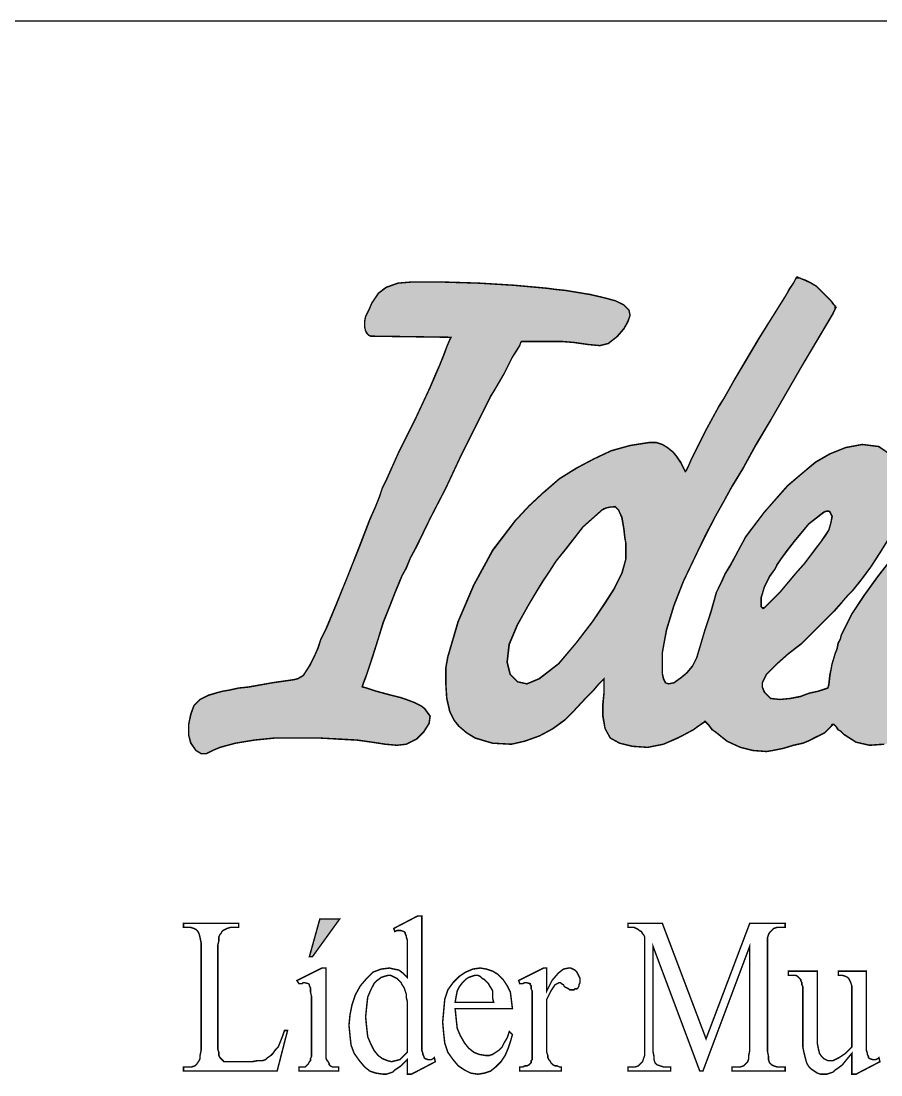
# Model space of a CAD drawing. Extents: x -6398 to -2198, y -3137 to 2803.
# Drawn here: x -5488.1 to -5238.4, y -2342.8 to -2036.7 of the extents above; entities that cross this region are included whole.
import ezdxf

# ---------------------------------------------------------------- set-up
doc = ezdxf.new("R2010")
doc.units = 0
doc.header["$LTSCALE"] = 45
doc.header["$MEASUREMENT"] = 0
doc.layers.get('0').update_dxf_attribs({"linetype": 'CONTINUOUS'})
for name, color, linetype in [('CAMADA_1', 7, 'CONTINUOUS'), ('FINA', 7, 'CONTINUOUS'), ('RAHMEN07', 5, 'CONTINUOUS')]:
    doc.layers.add(name, color=color, linetype=linetype)

msp = doc.modelspace()

# ---------------------------------------------------------------- hatches: boundary and pattern name
at = {"linetype": 'CONTINUOUS'}
h = msp.add_hatch(color=5, dxfattribs=at)
h.paths.add_polyline_path([(-5295.871, -2199.635), (-5298.592, -2206.588), (-5300.709, -2213.542), (-5301.918, -2220.193), (-5301.918, -2226.239), (-5301.615, -2227.751), (-5301.01, -2228.96), (-5300.104, -2229.263), (-5298.592, -2228.96), (-5296.476, -2227.449), (-5294.662, -2225.937), (-5293.15, -2224.123), (-5291.941, -2221.704), (-5291.034, -2218.681), (-5289.522, -2213.542), (-5287.708, -2208.1), (-5286.197, -2202.657), (-5285.593, -2201.449), (-5284.685, -2199.635), (-5283.779, -2197.519), (-5282.267, -2195.1), (-5279.546, -2189.96), (-5277.732, -2186.635), (-5272.29, -2179.379), (-5265.336, -2171.519), (-5261.407, -2168.192), (-5257.476, -2164.868), (-5253.244, -2162.449), (-5248.708, -2160.635), (-5243.872, -2159.728), (-5239.035, -2160.332), (-5235.104, -2163.054), (-5232.081, -2167.286), (-5231.175, -2171.519), (-5231.778, -2176.356), (-5233.592, -2181.193), (-5235.709, -2186.333), (-5238.732, -2191.17), (-5241.452, -2195.403), (-5244.174, -2199.03), (-5246.592, -2202.053), (-5247.802, -2203.263), (-5249.616, -2205.379), (-5252.034, -2208.1), (-5254.755, -2210.82), (-5257.476, -2213.542), (-5259.895, -2215.96), (-5261.709, -2217.773), (-5262.918, -2218.681), (-5265.638, -2220.797), (-5268.36, -2223.216), (-5270.476, -2225.332), (-5271.686, -2226.541), (-5272.29, -2227.751), (-5272.894, -2228.96), (-5272.894, -2230.169), (-5272.29, -2231.681), (-5270.476, -2233.495), (-5267.755, -2233.797), (-5264.732, -2233.495), (-5261.709, -2232.891), (-5259.29, -2231.983), (-5256.569, -2231.378), (-5254.755, -2230.774), (-5253.848, -2230.472), (-5253.545, -2229.564), (-5253.244, -2226.843), (-5252.639, -2223.518), (-5251.732, -2220.495), (-5251.128, -2218.983), (-5250.825, -2217.472), (-5250.22, -2216.263), (-5249.918, -2215.053), (-5246.895, -2209.007), (-5243.266, -2203.565), (-5239.337, -2198.123), (-5235.104, -2192.681), (-5225.43, -2182.704), (-5214.849, -2173.333), (-5210.314, -2169.705), (-5205.779, -2166.984), (-5200.941, -2164.565), (-5195.802, -2163.355), (-5191.267, -2163.054), (-5185.825, -2163.658), (-5183.105, -2164.565), (-5181.29, -2165.774), (-5180.081, -2167.286), (-5179.779, -2169.705), (-5180.081, -2170.914), (-5180.383, -2172.123), (-5180.686, -2173.03), (-5180.686, -2174.542), (-5180.383, -2175.448), (-5179.174, -2176.658), (-5178.267, -2176.658), (-5177.058, -2176.356), (-5175.365, -2175.509), (-5173.473, -2176.14), (-5172.173, -2178.09), (-5172.523, -2180.89), (-5173.127, -2184.518), (-5174.337, -2188.449), (-5175.849, -2192.681), (-5177.663, -2196.914), (-5178.872, -2200.843), (-5180.383, -2203.565), (-5180.988, -2205.076), (-5182.5, -2208.402), (-5184.011, -2211.727), (-5185.523, -2215.053), (-5187.034, -2218.379), (-5187.639, -2219.89), (-5188.244, -2221.704), (-5188.547, -2223.518), (-5188.547, -2225.332), (-5188.244, -2226.541), (-5187.337, -2227.146), (-5186.128, -2226.843), (-5184.919, -2226.239), (-5181.895, -2223.216), (-5178.872, -2218.983), (-5176.151, -2214.449), (-5174.337, -2210.82), (-5167.686, -2197.82), (-5161.035, -2184.518), (-5154.383, -2171.216), (-5147.733, -2158.216), (-5145.011, -2153.077), (-5141.988, -2147.333), (-5138.361, -2140.984), (-5134.128, -2134.635), (-5129.593, -2128.286), (-5124.756, -2122.844), (-5119.616, -2118.612), (-5114.175, -2115.588), (-5111.151, -2114.682), (-5108.128, -2114.682), (-5105.105, -2115.286), (-5102.989, -2117.1), (-5101.477, -2120.426), (-5101.175, -2124.355), (-5101.779, -2127.984), (-5102.989, -2132.217), (-5106.012, -2140.379), (-5109.64, -2148.239), (-5113.57, -2155.798), (-5118.105, -2163.054), (-5119.616, -2165.472), (-5122.338, -2169.1), (-5125.965, -2173.937), (-5130.501, -2179.681), (-5139.872, -2192.076), (-5148.337, -2203.565), (-5152.57, -2209.913), (-5155.895, -2216.263), (-5158.012, -2222.913), (-5158.918, -2230.169), (-5158.616, -2233.797), (-5158.012, -2238.03), (-5156.802, -2242.262), (-5154.383, -2245.285), (-5153.779, -2245.588), (-5153.174, -2246.192), (-5152.57, -2246.495), (-5151.661, -2246.95), (-5150.554, -2248.611), (-5151.058, -2250.123), (-5151.541, -2251.574), (-5152.267, -2251.937), (-5152.872, -2252.541), (-5156.5, -2254.658), (-5160.733, -2255.262), (-5164.965, -2254.355), (-5168.593, -2252.541), (-5171.012, -2250.728), (-5172.523, -2248.308), (-5173.43, -2245.588), (-5174.035, -2242.262), (-5174.337, -2239.844), (-5174.337, -2237.728), (-5174.715, -2235.083), (-5175.546, -2235.914), (-5177.36, -2238.03), (-5180.081, -2240.448), (-5182.197, -2242.565), (-5183.559, -2243.925), (-5184.919, -2244.379), (-5185.523, -2244.984), (-5189.15, -2246.798), (-5193.383, -2247.704), (-5197.616, -2247.402), (-5201.849, -2245.588), (-5202.756, -2244.681), (-5203.964, -2243.471), (-5204.872, -2241.657), (-5205.477, -2239.844), (-5206.08, -2239.239), (-5205.477, -2238.03), (-5205.181, -2225.037), (-5207.592, -2227.449), (-5210.011, -2230.169), (-5212.732, -2232.891), (-5217.569, -2237.728), (-5222.407, -2241.356), (-5227.546, -2244.379), (-5233.592, -2246.192), (-5237.523, -2246.798), (-5241.755, -2247.099), (-5245.685, -2246.192), (-5249.011, -2244.076), (-5249.918, -2243.169), (-5250.825, -2242.565), (-5251.429, -2241.657), (-5252.034, -2241.053), (-5252.337, -2241.053), (-5253.848, -2242.565), (-5254.755, -2243.471), (-5255.965, -2244.076), (-5257.778, -2244.984), (-5259.592, -2245.89), (-5261.104, -2246.495), (-5263.825, -2247.099), (-5266.848, -2248.007), (-5269.871, -2248.611), (-5271.686, -2248.913), (-5275.616, -2248.611), (-5279.243, -2247.704), (-5283.174, -2245.89), (-5286.197, -2243.471), (-5287.407, -2242.565), (-5288.313, -2241.356), (-5289.22, -2240.448), (-5289.462, -2240.206), (-5290.732, -2241.053), (-5291.639, -2241.657), (-5292.847, -2242.565), (-5297.383, -2244.984), (-5301.615, -2246.798), (-5306.151, -2247.704), (-5310.685, -2247.402), (-5314.313, -2246.495), (-5317.034, -2244.984), (-5318.546, -2242.262), (-5319.15, -2238.634), (-5319.15, -2235.309), (-5318.848, -2231.681), (-5318.848, -2228.96), (-5318.848, -2227.751), (-5320.359, -2229.263), (-5321.871, -2231.076), (-5323.685, -2232.891), (-5327.616, -2237.123), (-5330.336, -2239.844), (-5333.662, -2242.262), (-5337.592, -2244.379), (-5341.825, -2245.89), (-5345.755, -2246.798), (-5351.196, -2246.495), (-5356.336, -2244.984), (-5358.755, -2243.471), (-5360.872, -2241.657), (-5362.382, -2239.844), (-5363.592, -2237.425), (-5364.499, -2233.495), (-5364.801, -2228.96), (-5364.801, -2224.727), (-5364.196, -2221.402), (-5361.173, -2211.123), (-5356.639, -2200.542), (-5351.196, -2190.565), (-5344.545, -2181.798), (-5340.615, -2177.565), (-5336.383, -2173.635), (-5331.848, -2169.705), (-5327.01, -2166.681), (-5321.871, -2163.96), (-5316.731, -2161.542), (-5311.29, -2160.03), (-5305.546, -2159.123), (-5303.732, -2159.123), (-5301.918, -2159.728), (-5300.406, -2160.635), (-5298.894, -2161.845), (-5297.686, -2163.355), (-5296.476, -2165.169), (-5295.569, -2166.984), (-5295.267, -2167.588), (-5294.964, -2167.286), (-5294.36, -2166.077), (-5293.453, -2163.96), (-5292.244, -2161.542), (-5289.22, -2155.495), (-5285.593, -2148.844), (-5284.988, -2147.938), (-5284.08, -2146.425), (-5282.871, -2144.31), (-5281.36, -2141.588), (-5277.732, -2135.542), (-5273.802, -2128.891), (-5269.871, -2122.542), (-5266.244, -2116.798), (-5265.035, -2114.682), (-5263.825, -2112.868), (-5262.857, -2110.933), (-5261.407, -2111.659), (-5260.499, -2111.961), (-5258.685, -2112.868), (-5257.174, -2113.774), (-5255.662, -2115.286), (-5253.848, -2117.1), (-5252.941, -2118.007), (-5252.337, -2118.914), (-5251.43, -2119.821), (-5252.337, -2121.635), (-5261.104, -2136.449), (-5270.173, -2152.17), (-5274.709, -2159.728), (-5278.337, -2166.379), (-5281.662, -2171.821), (-5283.779, -2175.751), (-5286.499, -2180.589), (-5289.522, -2186.333), (-5292.546, -2192.681)])
h.paths.add_polyline_path([(-5143.198, -2178.17), (-5143.198, -2176.658), (-5142.291, -2173.937), (-5141.384, -2171.216), (-5140.477, -2169.402), (-5138.965, -2166.379), (-5137.151, -2162.449), (-5135.035, -2158.216), (-5132.616, -2153.681), (-5129.895, -2149.147), (-5127.477, -2145.216), (-5125.058, -2141.588), (-5122.639, -2139.17), (-5121.733, -2138.262), (-5120.522, -2137.054), (-5119.616, -2137.054), (-5119.919, -2137.658), (-5120.524, -2139.774), (-5121.733, -2142.798), (-5123.245, -2146.124), (-5124.756, -2149.448), (-5126.268, -2152.775), (-5127.477, -2155.495), (-5128.384, -2157.309), (-5131.105, -2162.449), (-5134.128, -2167.891), (-5137.755, -2173.03), (-5142.291, -2177.565)], flags=16)
h.paths.add_polyline_path([(-5202.453, -2188.449), (-5203.663, -2189.658), (-5205.779, -2191.774), (-5207.895, -2193.89), (-5210.011, -2196.007), (-5211.22, -2197.519), (-5212.732, -2199.03), (-5213.639, -2200.542), (-5213.942, -2202.053), (-5213.639, -2203.263), (-5212.732, -2203.866), (-5211.825, -2204.17), (-5209.956, -2204.636), (-5209.221, -2206.845), (-5210.616, -2208.704), (-5213.034, -2212.03), (-5216.662, -2216.565), (-5220.593, -2220.797), (-5223.616, -2223.82), (-5225.43, -2225.332), (-5227.546, -2227.146), (-5230.77, -2229.564), (-5232.385, -2229.564), (-5233.29, -2228.658), (-5234.123, -2227.824), (-5234.499, -2225.937), (-5234.944, -2223.715), (-5234.198, -2221.1), (-5233.29, -2218.681), (-5232.081, -2216.565), (-5231.113, -2214.145), (-5229.662, -2212.333), (-5228.151, -2209.913), (-5226.639, -2207.496), (-5223.313, -2202.657), (-5220.593, -2199.03), (-5217.872, -2195.704), (-5214.244, -2191.472), (-5210.314, -2186.937), (-5206.686, -2183.913), (-5206.081, -2183.612), (-5204.721, -2182.704), (-5203.964, -2182.704), (-5202.384, -2182.309), (-5201.546, -2184.82), (-5201.546, -2186.03), (-5201.546, -2187.087)], flags=16)
h.paths.add_polyline_path([(-5252.639, -2180.589), (-5252.941, -2182.402), (-5253.545, -2184.518), (-5254.755, -2186.333), (-5255.965, -2188.147), (-5257.174, -2189.658), (-5258.988, -2192.076), (-5260.801, -2194.495), (-5263.221, -2197.216), (-5267.755, -2202.657), (-5271.383, -2206.286), (-5271.988, -2206.89), (-5272.592, -2207.496), (-5273.197, -2206.89), (-5273.197, -2204.17), (-5272.29, -2201.146), (-5270.779, -2198.123), (-5269.267, -2196.007), (-5268.662, -2194.797), (-5267.453, -2192.983), (-5265.638, -2190.565), (-5263.523, -2187.844), (-5259.29, -2182.704), (-5254.673, -2179.077), (-5253.395, -2179.077)], flags=16)
h.paths.add_polyline_path([(-5312.499, -2192.983), (-5313.708, -2197.216), (-5315.825, -2201.449), (-5318.546, -2205.681), (-5322.173, -2211.123), (-5327.01, -2217.472), (-5332.15, -2223.518), (-5337.592, -2227.751), (-5341.22, -2229.263), (-5343.941, -2228.658), (-5346.057, -2226.541), (-5346.964, -2222.913), (-5346.359, -2217.773), (-5343.941, -2212.03), (-5340.917, -2206.588), (-5338.197, -2202.053), (-5336.686, -2199.635), (-5334.872, -2196.914), (-5332.755, -2193.588), (-5330.034, -2190.263), (-5324.895, -2183.612), (-5318.925, -2178.306), (-5315.724, -2177.666), (-5314.615, -2178.775), (-5313.708, -2180.89), (-5313.104, -2184.216), (-5312.801, -2186.937), (-5312.499, -2188.449)], flags=16)
at = {"layer": 'RAHMEN07', "linetype": 'CONTINUOUS'}
msp.add_hatch(color=256, dxfattribs=at).paths.add_polyline_path([(-5382.94, -2211.425), (-5381.126, -2206.89), (-5379.615, -2202.96), (-5378.103, -2199.332), (-5377.499, -2197.82), (-5376.289, -2195.704), (-5375.08, -2192.681), (-5373.266, -2189.356), (-5369.336, -2181.193), (-5364.801, -2172.425), (-5360.569, -2163.355), (-5356.336, -2154.891), (-5354.522, -2151.262), (-5353.011, -2148.239), (-5351.802, -2145.821), (-5350.894, -2144.31), (-5347.871, -2139.17), (-5345.452, -2134.332), (-5344.243, -2132.518), (-5343.336, -2131.008), (-5342.933, -2129.798), (-5342.127, -2129.798), (-5340.917, -2129.798), (-5338.801, -2129.798), (-5336.383, -2129.798), (-5331.243, -2129.798), (-5327.616, -2130.1), (-5323.383, -2130.704), (-5320.057, -2131.008), (-5317.639, -2130.402), (-5314.917, -2128.286), (-5313.104, -2126.169), (-5311.894, -2124.054), (-5311.29, -2122.24), (-5311.592, -2120.728), (-5313.104, -2119.217), (-5315.523, -2118.007), (-5318.848, -2117.1), (-5322.779, -2116.193), (-5326.406, -2115.588), (-5330.034, -2114.984), (-5333.057, -2114.682), (-5335.174, -2114.379), (-5345.15, -2113.472), (-5355.127, -2112.868), (-5365.104, -2112.565), (-5375.08, -2112.565), (-5378.708, -2112.868), (-5382.034, -2114.076), (-5384.453, -2115.891), (-5386.266, -2118.612), (-5387.173, -2120.728), (-5388.08, -2122.542), (-5388.382, -2124.054), (-5388.382, -2125.565), (-5388.08, -2126.775), (-5387.778, -2127.379), (-5387.173, -2127.984), (-5386.569, -2128.286), (-5386.266, -2128.286), (-5385.964, -2128.286), (-5385.661, -2128.286), (-5385.057, -2128.286), (-5363.289, -2128.589), (-5363.592, -2129.193), (-5364.499, -2131.309), (-5365.406, -2133.728), (-5366.615, -2136.751), (-5367.824, -2139.472), (-5369.336, -2143.1), (-5371.452, -2147.635), (-5373.568, -2152.17), (-5378.406, -2161.845), (-5382.336, -2170.611), (-5383.243, -2172.425), (-5384.15, -2175.146), (-5385.359, -2178.17), (-5386.871, -2181.495), (-5389.894, -2189.356), (-5393.219, -2197.82), (-5396.545, -2205.983), (-5399.568, -2213.239), (-5401.08, -2216.263), (-5401.987, -2218.983), (-5402.894, -2221.1), (-5403.499, -2222.309), (-5404.103, -2223.518), (-5405.01, -2225.029), (-5406.22, -2226.843), (-5407.731, -2227.751), (-5408.94, -2228.053), (-5415.29, -2228.96), (-5421.941, -2230.169), (-5424.964, -2230.472), (-5427.684, -2231.076), (-5429.499, -2231.378), (-5430.707, -2231.681), (-5433.731, -2232.588), (-5436.15, -2233.797), (-5437.963, -2235.611), (-5438.871, -2238.03), (-5439.475, -2241.053), (-5439.475, -2244.076), (-5438.871, -2246.495), (-5437.359, -2248.611), (-5435.847, -2249.518), (-5434.336, -2249.518), (-5432.522, -2248.611), (-5430.406, -2247.704), (-5425.87, -2246.495), (-5420.429, -2245.588), (-5414.382, -2244.984), (-5408.034, -2244.984), (-5401.684, -2244.984), (-5395.941, -2245.285), (-5390.498, -2245.588), (-5386.266, -2246.192), (-5382.336, -2246.798), (-5379.011, -2247.099), (-5376.289, -2246.798), (-5373.266, -2245.285), (-5371.15, -2243.169), (-5369.638, -2240.751), (-5369.336, -2238.634), (-5370.848, -2236.518), (-5372.057, -2235.611), (-5373.871, -2234.705), (-5376.289, -2233.797), (-5378.103, -2233.193), (-5381.731, -2232.286), (-5385.057, -2231.378), (-5387.778, -2230.472), (-5389.08, -2230.146), (-5388.685, -2228.96), (-5388.08, -2227.449), (-5387.476, -2225.635), (-5385.964, -2221.1), (-5384.453, -2216.263)])

# ---------------------------------------------------------------- linework, layer by layer
at = {"color": 5, "linetype": 'CONTINUOUS'}
for points in [[(-5237.523, -2246.798), (-5241.755, -2247.099), (-5245.685, -2246.192), (-5249.011, -2244.076), (-5249.918, -2243.169), (-5250.825, -2242.565), (-5251.429, -2241.657), (-5252.034, -2241.053), (-5252.337, -2241.053), (-5253.848, -2242.565), (-5254.755, -2243.471), (-5255.965, -2244.076), (-5257.778, -2244.984), (-5259.592, -2245.89), (-5261.104, -2246.495), (-5263.825, -2247.099), (-5266.848, -2248.007), (-5269.871, -2248.611), (-5271.686, -2248.913), (-5275.616, -2248.611), (-5279.243, -2247.704), (-5283.174, -2245.89), (-5286.197, -2243.471), (-5287.407, -2242.565), (-5288.313, -2241.356), (-5289.22, -2240.448), (-5289.462, -2240.206), (-5290.732, -2241.053), (-5291.639, -2241.657), (-5292.847, -2242.565), (-5297.383, -2244.984), (-5301.615, -2246.798), (-5306.151, -2247.704), (-5310.685, -2247.402), (-5314.313, -2246.495), (-5317.034, -2244.984), (-5318.546, -2242.262), (-5319.15, -2238.634), (-5319.15, -2235.309), (-5318.848, -2231.681), (-5318.848, -2228.96), (-5318.848, -2227.751), (-5320.359, -2229.263), (-5321.871, -2231.076), (-5323.685, -2232.891), (-5327.616, -2237.123), (-5330.336, -2239.844), (-5333.662, -2242.262), (-5337.592, -2244.379), (-5341.825, -2245.89), (-5345.755, -2246.798), (-5351.196, -2246.495), (-5356.336, -2244.984), (-5358.755, -2243.471), (-5360.872, -2241.657), (-5362.382, -2239.844), (-5363.592, -2237.425), (-5364.499, -2233.495), (-5364.801, -2228.96), (-5364.801, -2224.727), (-5364.196, -2221.402), (-5361.173, -2211.123), (-5356.639, -2200.542), (-5351.196, -2190.565), (-5344.545, -2181.798), (-5340.615, -2177.565), (-5336.383, -2173.635), (-5331.848, -2169.705), (-5327.01, -2166.681), (-5321.871, -2163.96), (-5316.731, -2161.542), (-5311.29, -2160.03), (-5305.546, -2159.123), (-5303.732, -2159.123), (-5301.918, -2159.728), (-5300.406, -2160.635), (-5298.894, -2161.845), (-5297.686, -2163.355), (-5296.476, -2165.169), (-5295.569, -2166.984), (-5295.267, -2167.588), (-5294.964, -2167.286), (-5294.36, -2166.077), (-5293.453, -2163.96), (-5292.244, -2161.542), (-5289.22, -2155.495), (-5285.593, -2148.844), (-5284.988, -2147.938), (-5284.08, -2146.425), (-5282.871, -2144.31), (-5281.36, -2141.588), (-5277.732, -2135.542), (-5273.802, -2128.891), (-5269.871, -2122.542), (-5266.244, -2116.798), (-5265.035, -2114.682), (-5263.825, -2112.868), (-5262.857, -2110.933), (-5261.407, -2111.659), (-5260.499, -2111.961), (-5258.685, -2112.868), (-5257.174, -2113.774), (-5255.662, -2115.286), (-5253.848, -2117.1), (-5252.941, -2118.007), (-5252.337, -2118.914), (-5251.43, -2119.821), (-5252.337, -2121.635), (-5261.104, -2136.449), (-5270.173, -2152.17), (-5274.709, -2159.728), (-5278.337, -2166.379), (-5281.662, -2171.821), (-5283.779, -2175.751), (-5286.499, -2180.589), (-5289.522, -2186.333), (-5292.546, -2192.681), (-5295.871, -2199.635), (-5298.592, -2206.588), (-5300.709, -2213.542), (-5301.918, -2220.193), (-5301.918, -2226.239), (-5301.615, -2227.751), (-5301.01, -2228.96), (-5300.104, -2229.263), (-5298.592, -2228.96), (-5296.476, -2227.449), (-5294.662, -2225.937), (-5293.15, -2224.123), (-5291.941, -2221.704), (-5291.034, -2218.681), (-5289.522, -2213.542), (-5287.708, -2208.1), (-5286.197, -2202.657), (-5285.593, -2201.449), (-5284.685, -2199.635), (-5283.779, -2197.519), (-5282.267, -2195.1), (-5279.546, -2189.96), (-5277.732, -2186.635), (-5272.29, -2179.379), (-5265.336, -2171.519), (-5261.407, -2168.192), (-5257.476, -2164.868), (-5253.244, -2162.449), (-5248.708, -2160.635), (-5243.872, -2159.728), (-5239.035, -2160.332), (-5235.104, -2163.054)], [(-5235.709, -2186.333), (-5238.732, -2191.17), (-5241.452, -2195.403), (-5244.174, -2199.03), (-5246.592, -2202.053), (-5247.802, -2203.263), (-5249.616, -2205.379), (-5252.034, -2208.1), (-5254.755, -2210.82), (-5257.476, -2213.542), (-5259.895, -2215.96), (-5261.709, -2217.773), (-5262.918, -2218.681), (-5265.638, -2220.797), (-5268.36, -2223.216), (-5270.476, -2225.332), (-5271.686, -2226.541), (-5272.29, -2227.751), (-5272.894, -2228.96), (-5272.894, -2230.169), (-5272.29, -2231.681), (-5270.476, -2233.495), (-5267.755, -2233.797), (-5264.732, -2233.495), (-5261.709, -2232.891), (-5259.29, -2231.983), (-5256.569, -2231.378), (-5254.755, -2230.774), (-5253.848, -2230.472), (-5253.545, -2229.564), (-5253.244, -2226.843), (-5252.639, -2223.518), (-5251.732, -2220.495), (-5251.128, -2218.983), (-5250.825, -2217.472), (-5250.22, -2216.263), (-5249.918, -2215.053), (-5246.895, -2209.007), (-5243.266, -2203.565), (-5239.337, -2198.123), (-5235.104, -2192.681)]]:
    msp.add_lwpolyline(points, dxfattribs=at)
for points in [[(-5312.499, -2192.983), (-5313.708, -2197.216), (-5315.825, -2201.449), (-5318.546, -2205.681), (-5322.173, -2211.123), (-5327.01, -2217.472), (-5332.15, -2223.518), (-5337.592, -2227.751), (-5341.22, -2229.263), (-5343.941, -2228.658), (-5346.057, -2226.541), (-5346.964, -2222.913), (-5346.359, -2217.773), (-5343.941, -2212.03), (-5340.917, -2206.588), (-5338.197, -2202.053), (-5336.686, -2199.635), (-5334.872, -2196.914), (-5332.755, -2193.588), (-5330.034, -2190.263), (-5324.895, -2183.612), (-5318.925, -2178.306), (-5315.724, -2177.666), (-5314.615, -2178.775), (-5313.708, -2180.89), (-5313.104, -2184.216), (-5312.801, -2186.937), (-5312.499, -2188.449)], [(-5252.639, -2180.589), (-5252.941, -2182.402), (-5253.545, -2184.518), (-5254.755, -2186.333), (-5255.965, -2188.147), (-5257.174, -2189.658), (-5258.988, -2192.076), (-5260.801, -2194.495), (-5263.221, -2197.216), (-5267.755, -2202.657), (-5271.383, -2206.286), (-5271.988, -2206.89), (-5272.592, -2207.496), (-5273.197, -2206.89), (-5273.197, -2204.17), (-5272.29, -2201.146), (-5270.779, -2198.123), (-5269.267, -2196.007), (-5268.662, -2194.797), (-5267.453, -2192.983), (-5265.638, -2190.565), (-5263.523, -2187.844), (-5259.29, -2182.704), (-5254.673, -2179.077), (-5253.395, -2179.077)]]:
    msp.add_lwpolyline(points, close=True, dxfattribs=at)
at = {"layer": 'CAMADA_1', "color": 5, "linetype": 'CONTINUOUS', "const_width": 0.42}
for points in [[(-5235.104, -2163.054), (-5239.035, -2160.332), (-5243.872, -2159.728), (-5248.708, -2160.635), (-5253.244, -2162.449), (-5257.476, -2164.868), (-5261.407, -2168.192), (-5265.336, -2171.519), (-5272.29, -2179.379), (-5277.732, -2186.635), (-5279.546, -2189.96), (-5282.267, -2195.1), (-5283.779, -2197.519), (-5284.685, -2199.635), (-5285.593, -2201.449), (-5286.197, -2202.657), (-5287.708, -2208.1), (-5289.522, -2213.542), (-5291.034, -2218.681), (-5291.941, -2221.704), (-5293.15, -2224.123), (-5294.662, -2225.937), (-5296.476, -2227.449), (-5298.592, -2228.96), (-5300.104, -2229.263), (-5301.01, -2228.96), (-5301.615, -2227.751), (-5301.918, -2226.239), (-5301.918, -2220.193), (-5300.709, -2213.542), (-5298.592, -2206.588), (-5295.871, -2199.635), (-5292.546, -2192.681), (-5289.522, -2186.333), (-5286.499, -2180.589), (-5283.779, -2175.751), (-5281.662, -2171.821), (-5278.337, -2166.379), (-5274.709, -2159.728), (-5270.173, -2152.17), (-5261.104, -2136.449), (-5252.337, -2121.635), (-5251.732, -2120.426), (-5251.732, -2119.519), (-5252.337, -2118.914), (-5252.941, -2118.007), (-5253.848, -2117.1), (-5255.662, -2115.286), (-5257.174, -2113.774), (-5258.685, -2112.868), (-5260.499, -2111.961), (-5261.407, -2111.659), (-5262.011, -2111.356), (-5262.313, -2111.356), (-5262.918, -2111.356), (-5263.221, -2111.659), (-5263.825, -2112.868), (-5265.035, -2114.682), (-5266.244, -2116.798), (-5269.871, -2122.542), (-5273.802, -2128.891), (-5277.732, -2135.542), (-5281.36, -2141.588), (-5282.871, -2144.31), (-5284.08, -2146.425), (-5284.988, -2147.938), (-5285.593, -2148.844), (-5289.22, -2155.495), (-5292.244, -2161.542), (-5293.453, -2163.96), (-5294.36, -2166.077), (-5294.964, -2167.286), (-5295.267, -2167.588), (-5295.569, -2166.984), (-5296.476, -2165.169), (-5297.686, -2163.355), (-5298.894, -2161.845), (-5300.406, -2160.635), (-5301.918, -2159.728), (-5303.732, -2159.123), (-5305.546, -2159.123), (-5311.29, -2160.03), (-5316.731, -2161.542), (-5321.871, -2163.96), (-5327.01, -2166.681), (-5331.848, -2169.705), (-5336.383, -2173.635), (-5340.615, -2177.565), (-5344.545, -2181.798), (-5351.196, -2190.565), (-5356.639, -2200.542), (-5361.173, -2211.123), (-5364.196, -2221.402), (-5364.801, -2224.727), (-5364.801, -2228.96), (-5364.499, -2233.495), (-5363.592, -2237.425), (-5362.382, -2239.844), (-5360.872, -2241.657), (-5358.755, -2243.471), (-5356.336, -2244.984), (-5351.196, -2246.495), (-5345.755, -2246.798), (-5341.825, -2245.89), (-5337.592, -2244.379), (-5333.662, -2242.262), (-5330.336, -2239.844), (-5327.616, -2237.123), (-5323.685, -2232.891), (-5321.871, -2231.076), (-5320.359, -2229.263), (-5319.15, -2228.053), (-5318.848, -2227.751), (-5318.848, -2228.96), (-5318.848, -2231.681), (-5319.15, -2235.309), (-5319.15, -2238.634), (-5318.546, -2242.262), (-5317.034, -2244.984), (-5314.313, -2246.495), (-5310.685, -2247.402), (-5306.151, -2247.704), (-5301.615, -2246.798), (-5297.383, -2244.984), (-5292.847, -2242.565), (-5291.639, -2241.657), (-5290.732, -2241.053), (-5289.824, -2240.448), (-5289.522, -2240.146), (-5289.22, -2240.448), (-5288.313, -2241.356), (-5287.407, -2242.565), (-5286.197, -2243.471), (-5283.174, -2245.89), (-5279.243, -2247.704), (-5275.616, -2248.611), (-5271.686, -2248.913), (-5269.871, -2248.611), (-5266.848, -2248.007), (-5263.825, -2247.099), (-5261.104, -2246.495), (-5259.592, -2245.89), (-5257.778, -2244.984), (-5255.965, -2244.076), (-5254.755, -2243.471), (-5253.848, -2242.565), (-5252.941, -2241.657), (-5252.639, -2241.053), (-5252.034, -2241.053), (-5251.429, -2241.657), (-5250.825, -2242.565), (-5249.918, -2243.169), (-5249.011, -2244.076), (-5245.685, -2246.192), (-5241.755, -2247.099), (-5237.523, -2246.798)], [(-5385.057, -2128.286), (-5363.289, -2128.589), (-5363.592, -2129.193), (-5364.499, -2131.309), (-5365.406, -2133.728), (-5366.615, -2136.751), (-5367.824, -2139.472), (-5369.336, -2143.1), (-5371.452, -2147.635), (-5373.568, -2152.17), (-5378.406, -2161.845), (-5382.336, -2170.611), (-5383.243, -2172.425), (-5384.15, -2175.146), (-5385.359, -2178.17), (-5386.871, -2181.495), (-5389.894, -2189.356), (-5393.219, -2197.82), (-5396.545, -2205.983), (-5399.568, -2213.239), (-5401.08, -2216.263), (-5401.987, -2218.983), (-5402.894, -2221.1), (-5403.499, -2222.309), (-5404.103, -2223.518), (-5405.01, -2225.029), (-5406.22, -2226.843), (-5407.731, -2227.751), (-5408.94, -2228.053), (-5415.29, -2228.96), (-5421.941, -2230.169), (-5424.964, -2230.472), (-5427.684, -2231.076), (-5429.499, -2231.378), (-5430.707, -2231.681), (-5433.731, -2232.588), (-5436.15, -2233.797), (-5437.963, -2235.611), (-5438.871, -2238.03), (-5439.475, -2241.053), (-5439.475, -2244.076), (-5438.871, -2246.495), (-5437.359, -2248.611), (-5435.847, -2249.518), (-5434.336, -2249.518), (-5432.522, -2248.611), (-5430.406, -2247.704), (-5425.87, -2246.495), (-5420.429, -2245.588), (-5414.382, -2244.984), (-5408.034, -2244.984), (-5401.684, -2244.984), (-5395.941, -2245.285), (-5390.498, -2245.588), (-5386.266, -2246.192), (-5382.336, -2246.798), (-5379.011, -2247.099), (-5376.289, -2246.798), (-5373.266, -2245.285), (-5371.15, -2243.169), (-5369.638, -2240.751), (-5369.336, -2238.634), (-5370.848, -2236.518), (-5372.057, -2235.611), (-5373.871, -2234.705), (-5376.289, -2233.797), (-5378.103, -2233.193), (-5381.731, -2232.286), (-5385.057, -2231.378), (-5387.778, -2230.472), (-5388.987, -2230.169), (-5388.987, -2229.867), (-5388.685, -2228.96), (-5388.08, -2227.449), (-5387.476, -2225.635), (-5385.964, -2221.1), (-5384.453, -2216.263), (-5382.94, -2211.425), (-5381.126, -2206.89), (-5379.615, -2202.96), (-5378.103, -2199.332), (-5377.499, -2197.82), (-5376.289, -2195.704), (-5375.08, -2192.681), (-5373.266, -2189.356), (-5369.336, -2181.193), (-5364.801, -2172.425), (-5360.569, -2163.355), (-5356.336, -2154.891), (-5354.522, -2151.262), (-5353.011, -2148.239), (-5351.802, -2145.821), (-5350.894, -2144.31), (-5347.871, -2139.17), (-5345.452, -2134.332), (-5344.243, -2132.518), (-5343.336, -2131.008), (-5343.034, -2130.1), (-5342.732, -2129.798), (-5342.127, -2129.798), (-5340.917, -2129.798), (-5338.801, -2129.798), (-5336.383, -2129.798), (-5331.243, -2129.798), (-5327.616, -2130.1), (-5323.383, -2130.704), (-5320.057, -2131.008), (-5317.639, -2130.402), (-5314.917, -2128.286), (-5313.104, -2126.169), (-5311.894, -2124.054), (-5311.29, -2122.24), (-5311.592, -2120.728), (-5313.104, -2119.217), (-5315.523, -2118.007), (-5318.848, -2117.1), (-5322.779, -2116.193), (-5326.406, -2115.588), (-5330.034, -2114.984), (-5333.057, -2114.682), (-5335.174, -2114.379), (-5345.15, -2113.472), (-5355.127, -2112.868), (-5365.104, -2112.565), (-5375.08, -2112.565), (-5378.708, -2112.868), (-5382.034, -2114.076), (-5384.453, -2115.891), (-5386.266, -2118.612), (-5387.173, -2120.728), (-5388.08, -2122.542), (-5388.382, -2124.054), (-5388.382, -2125.565), (-5388.08, -2126.775), (-5387.778, -2127.379), (-5387.173, -2127.984), (-5386.569, -2128.286), (-5386.266, -2128.286), (-5385.964, -2128.286), (-5385.661, -2128.286), (-5385.057, -2128.286)], [(-5319.453, -2178.775), (-5318.244, -2178.17), (-5316.731, -2177.867), (-5315.523, -2177.867), (-5314.615, -2178.775), (-5313.708, -2180.89), (-5313.104, -2184.216), (-5312.801, -2186.937), (-5312.499, -2188.449), (-5312.499, -2192.983), (-5313.708, -2197.216), (-5315.825, -2201.449), (-5318.546, -2205.681), (-5322.173, -2211.123), (-5327.01, -2217.472), (-5332.15, -2223.518), (-5337.592, -2227.751), (-5341.22, -2229.263), (-5343.941, -2228.658), (-5346.057, -2226.541), (-5346.964, -2222.913), (-5346.359, -2217.773), (-5343.941, -2212.03), (-5340.917, -2206.588), (-5338.197, -2202.053), (-5336.686, -2199.635), (-5334.872, -2196.914), (-5332.755, -2193.588), (-5330.034, -2190.263), (-5324.895, -2183.612), (-5319.453, -2178.775)], [(-5254.151, -2179.077), (-5253.545, -2179.077), (-5253.244, -2179.379), (-5252.941, -2179.984), (-5252.639, -2180.589), (-5252.941, -2182.402), (-5253.545, -2184.518), (-5254.755, -2186.333), (-5255.965, -2188.147), (-5257.174, -2189.658), (-5258.988, -2192.076), (-5260.801, -2194.495), (-5263.221, -2197.216), (-5267.755, -2202.657), (-5271.383, -2206.286), (-5271.988, -2206.89), (-5272.29, -2207.193), (-5272.894, -2207.193), (-5273.197, -2206.89), (-5273.197, -2204.17), (-5272.29, -2201.146), (-5270.779, -2198.123), (-5269.267, -2196.007), (-5268.662, -2194.797), (-5267.453, -2192.983), (-5265.638, -2190.565), (-5263.523, -2187.844), (-5259.29, -2182.704), (-5255.058, -2179.379), (-5254.151, -2179.077)], [(-5235.104, -2192.681), (-5239.337, -2198.123), (-5243.266, -2203.565), (-5246.895, -2209.007), (-5249.918, -2215.053), (-5250.22, -2216.263), (-5250.825, -2217.472), (-5251.128, -2218.983), (-5251.732, -2220.495), (-5252.639, -2223.518), (-5253.244, -2226.843), (-5253.545, -2229.564), (-5253.848, -2230.472), (-5254.755, -2230.774), (-5256.569, -2231.378), (-5259.29, -2231.983), (-5261.709, -2232.891), (-5264.732, -2233.495), (-5267.755, -2233.797), (-5270.476, -2233.495), (-5272.29, -2231.681), (-5272.894, -2230.169), (-5272.894, -2228.96), (-5272.29, -2227.751), (-5271.686, -2226.541), (-5270.476, -2225.332), (-5268.36, -2223.216), (-5265.638, -2220.797), (-5262.918, -2218.681), (-5261.709, -2217.773), (-5259.895, -2215.96), (-5257.476, -2213.542), (-5254.755, -2210.82), (-5252.034, -2208.1), (-5249.616, -2205.379), (-5247.802, -2203.263), (-5246.592, -2202.053), (-5244.174, -2199.03), (-5241.452, -2195.403), (-5238.732, -2191.17), (-5235.709, -2186.333)]]:
    msp.add_lwpolyline(points, dxfattribs=at)
at = {"layer": 'CAMADA_1', "color": 5, "linetype": 'CONTINUOUS'}
msp.add_lwpolyline([(-5382.94, -2211.425), (-5381.126, -2206.89), (-5379.615, -2202.96), (-5378.103, -2199.332), (-5377.499, -2197.82), (-5376.289, -2195.704), (-5375.08, -2192.681), (-5373.266, -2189.356), (-5369.336, -2181.193), (-5364.801, -2172.425), (-5360.569, -2163.355), (-5356.336, -2154.891), (-5354.522, -2151.262), (-5353.011, -2148.239), (-5351.802, -2145.821), (-5350.894, -2144.31), (-5347.871, -2139.17), (-5345.452, -2134.332), (-5344.243, -2132.518), (-5343.336, -2131.008), (-5342.933, -2129.798), (-5342.127, -2129.798), (-5340.917, -2129.798), (-5338.801, -2129.798), (-5336.383, -2129.798), (-5331.243, -2129.798), (-5327.616, -2130.1), (-5323.383, -2130.704), (-5320.057, -2131.008), (-5317.639, -2130.402), (-5314.917, -2128.286), (-5313.104, -2126.169), (-5311.894, -2124.054), (-5311.29, -2122.24), (-5311.592, -2120.728), (-5313.104, -2119.217), (-5315.523, -2118.007), (-5318.848, -2117.1), (-5322.779, -2116.193), (-5326.406, -2115.588), (-5330.034, -2114.984), (-5333.057, -2114.682), (-5335.174, -2114.379), (-5345.15, -2113.472), (-5355.127, -2112.868), (-5365.104, -2112.565), (-5375.08, -2112.565), (-5378.708, -2112.868), (-5382.034, -2114.076), (-5384.453, -2115.891), (-5386.266, -2118.612), (-5387.173, -2120.728), (-5388.08, -2122.542), (-5388.382, -2124.054), (-5388.382, -2125.565), (-5388.08, -2126.775), (-5387.778, -2127.379), (-5387.173, -2127.984), (-5386.569, -2128.286), (-5386.266, -2128.286), (-5385.964, -2128.286), (-5385.661, -2128.286), (-5385.057, -2128.286), (-5363.289, -2128.589), (-5363.592, -2129.193), (-5364.499, -2131.309), (-5365.406, -2133.728), (-5366.615, -2136.751), (-5367.824, -2139.472), (-5369.336, -2143.1), (-5371.452, -2147.635), (-5373.568, -2152.17), (-5378.406, -2161.845), (-5382.336, -2170.611), (-5383.243, -2172.425), (-5384.15, -2175.146), (-5385.359, -2178.17), (-5386.871, -2181.495), (-5389.894, -2189.356), (-5393.219, -2197.82), (-5396.545, -2205.983), (-5399.568, -2213.239), (-5401.08, -2216.263), (-5401.987, -2218.983), (-5402.894, -2221.1), (-5403.499, -2222.309), (-5404.103, -2223.518), (-5405.01, -2225.029), (-5406.22, -2226.843), (-5407.731, -2227.751), (-5408.94, -2228.053), (-5415.29, -2228.96), (-5421.941, -2230.169), (-5424.964, -2230.472), (-5427.684, -2231.076), (-5429.499, -2231.378), (-5430.707, -2231.681), (-5433.731, -2232.588), (-5436.15, -2233.797), (-5437.963, -2235.611), (-5438.871, -2238.03), (-5439.475, -2241.053), (-5439.475, -2244.076), (-5438.871, -2246.495), (-5437.359, -2248.611), (-5435.847, -2249.518), (-5434.336, -2249.518), (-5432.522, -2248.611), (-5430.406, -2247.704), (-5425.87, -2246.495), (-5420.429, -2245.588), (-5414.382, -2244.984), (-5408.034, -2244.984), (-5401.684, -2244.984), (-5395.941, -2245.285), (-5390.498, -2245.588), (-5386.266, -2246.192), (-5382.336, -2246.798), (-5379.011, -2247.099), (-5376.289, -2246.798), (-5373.266, -2245.285), (-5371.15, -2243.169), (-5369.638, -2240.751), (-5369.336, -2238.634), (-5370.848, -2236.518), (-5372.057, -2235.611), (-5373.871, -2234.705), (-5376.289, -2233.797), (-5378.103, -2233.193), (-5381.731, -2232.286), (-5385.057, -2231.378), (-5387.778, -2230.472), (-5389.08, -2230.146), (-5388.685, -2228.96), (-5388.08, -2227.449), (-5387.476, -2225.635), (-5385.964, -2221.1), (-5384.453, -2216.263)], close=True, dxfattribs=at)
at = {"layer": 'FINA'}
msp.add_line((-2298.344, -2036.75), (-6042.344, -2036.75), dxfattribs=at)
at = {"layer": 'FINA', "const_width": 0.42}
for points in [[(-5411.661, -2329.936), (-5412.266, -2331.75), (-5412.871, -2333.262), (-5413.476, -2334.773), (-5414.382, -2335.681), (-5414.987, -2336.587), (-5415.591, -2337.192), (-5416.499, -2337.797), (-5417.103, -2338.402), (-5418.01, -2338.704), (-5419.522, -2338.704), (-5421.034, -2339.006), (-5422.848, -2339.006), (-5425.568, -2339.006), (-5427.08, -2339.006), (-5428.289, -2339.006), (-5429.196, -2339.006), (-5429.499, -2338.704), (-5430.406, -2337.797), (-5430.708, -2337.192), (-5430.708, -2336.285), (-5431.011, -2335.378), (-5431.011, -2334.169), (-5431.011, -2306.96), (-5431.011, -2305.146), (-5430.708, -2303.937), (-5430.708, -2302.727), (-5430.406, -2302.123), (-5430.103, -2301.82), (-5429.801, -2301.216), (-5429.499, -2300.913), (-5428.894, -2300.611), (-5428.289, -2300.309), (-5427.382, -2300.006), (-5426.476, -2300.006), (-5424.964, -2300.006), (-5424.964, -2298.797), (-5440.987, -2298.797), (-5440.987, -2300.006), (-5439.778, -2300.006), (-5438.871, -2300.006), (-5437.963, -2300.309), (-5437.359, -2300.611), (-5436.754, -2301.216), (-5436.452, -2301.82), (-5436.15, -2303.029), (-5435.848, -2304.541), (-5435.848, -2306.355), (-5435.848, -2334.169), (-5435.848, -2335.681), (-5436.15, -2337.192), (-5436.15, -2338.099), (-5436.452, -2338.704), (-5437.057, -2339.611), (-5437.661, -2340.215), (-5438.568, -2340.517), (-5439.778, -2340.517), (-5440.987, -2340.517), (-5440.987, -2341.727), (-5413.778, -2341.727), (-5410.754, -2329.936), (-5411.661, -2329.936)], [(-5395.638, -2297.588), (-5401.383, -2297.588), (-5404.406, -2308.471), (-5403.499, -2308.471), (-5395.638, -2297.588)], [(-5375.987, -2338.402), (-5375.987, -2342.634), (-5374.778, -2342.634), (-5367.824, -2339.006), (-5368.127, -2337.797), (-5368.429, -2338.099), (-5369.034, -2338.402), (-5369.336, -2338.402), (-5369.941, -2338.402), (-5370.848, -2338.099), (-5371.15, -2337.797), (-5371.15, -2337.494), (-5371.452, -2336.89), (-5371.452, -2336.587), (-5371.755, -2335.681), (-5371.755, -2334.471), (-5371.755, -2332.657), (-5371.755, -2330.239), (-5371.755, -2296.681), (-5372.964, -2296.681), (-5379.918, -2300.309), (-5379.615, -2301.216), (-5379.011, -2300.913), (-5378.708, -2300.913), (-5378.103, -2300.913), (-5377.801, -2300.913), (-5376.894, -2301.216), (-5376.592, -2301.518), (-5376.592, -2301.82), (-5376.289, -2302.425), (-5376.289, -2302.727), (-5375.987, -2303.634), (-5375.987, -2304.843), (-5375.987, -2306.657), (-5375.987, -2308.774), (-5375.987, -2314.518), (-5377.197, -2313.309), (-5378.406, -2312.401), (-5379.918, -2312.099), (-5381.126, -2311.797), (-5383.545, -2312.099), (-5385.964, -2313.006), (-5387.778, -2314.82), (-5389.592, -2316.936), (-5391.103, -2319.657), (-5392.01, -2322.378), (-5392.615, -2325.401), (-5392.917, -2328.424), (-5392.615, -2331.448), (-5392.313, -2334.169), (-5391.406, -2336.587), (-5389.894, -2338.704), (-5388.383, -2340.517), (-5386.871, -2341.727), (-5385.057, -2342.331), (-5382.941, -2342.634), (-5382.034, -2342.634), (-5381.126, -2342.331), (-5380.22, -2342.029), (-5379.615, -2341.425), (-5378.708, -2340.82), (-5377.801, -2340.215), (-5376.894, -2339.308), (-5375.987, -2338.402)], [(-5291.034, -2341.727), (-5290.127, -2341.727), (-5276.523, -2305.448), (-5276.523, -2334.169), (-5276.523, -2335.681), (-5276.825, -2337.192), (-5276.825, -2338.099), (-5277.127, -2339.006), (-5277.732, -2339.611), (-5278.336, -2340.215), (-5279.244, -2340.517), (-5280.151, -2340.517), (-5281.662, -2340.517), (-5281.662, -2341.727), (-5266.244, -2341.727), (-5266.244, -2340.517), (-5267.755, -2340.517), (-5268.662, -2340.517), (-5269.569, -2340.215), (-5270.174, -2339.913), (-5270.779, -2339.308), (-5271.081, -2338.402), (-5271.081, -2337.494), (-5271.383, -2335.983), (-5271.383, -2334.169), (-5271.383, -2306.355), (-5271.383, -2304.541), (-5271.383, -2303.029), (-5271.081, -2302.123), (-5270.779, -2301.518), (-5270.174, -2300.913), (-5269.569, -2300.309), (-5268.662, -2300.006), (-5267.755, -2300.006), (-5266.244, -2300.006), (-5266.244, -2298.797), (-5276.523, -2298.797), (-5289.22, -2332.355), (-5301.918, -2298.797), (-5311.894, -2298.797), (-5311.894, -2300.006), (-5310.988, -2300.006), (-5310.081, -2300.006), (-5309.476, -2300.309), (-5308.871, -2300.611), (-5308.569, -2300.913), (-5307.964, -2301.216), (-5307.662, -2301.82), (-5307.359, -2302.123), (-5307.057, -2302.727), (-5307.057, -2303.937), (-5307.057, -2304.843), (-5307.057, -2306.355), (-5307.057, -2334.169), (-5307.057, -2335.681), (-5307.057, -2337.192), (-5307.359, -2338.099), (-5307.662, -2339.006), (-5308.267, -2339.611), (-5308.871, -2340.215), (-5309.778, -2340.517), (-5310.685, -2340.517), (-5311.894, -2340.517), (-5311.894, -2341.727), (-5299.499, -2341.727), (-5299.499, -2340.517), (-5300.709, -2340.517), (-5301.615, -2340.517), (-5302.523, -2340.215), (-5303.429, -2339.913), (-5304.034, -2339.308), (-5304.336, -2338.402), (-5304.336, -2337.494), (-5304.638, -2335.983), (-5304.638, -2334.169), (-5304.638, -2305.448), (-5291.034, -2341.727)], [(-5399.568, -2311.797), (-5400.778, -2311.797), (-5408.033, -2315.424), (-5407.429, -2316.332), (-5407.127, -2316.332), (-5406.522, -2316.332), (-5406.22, -2316.029), (-5405.917, -2316.029), (-5404.708, -2316.332), (-5404.406, -2316.634), (-5404.406, -2316.936), (-5404.104, -2317.541), (-5404.104, -2317.843), (-5404.104, -2318.75), (-5403.801, -2319.959), (-5403.801, -2321.774), (-5403.801, -2323.89), (-5403.801, -2335.076), (-5403.801, -2336.285), (-5403.801, -2337.494), (-5404.104, -2338.099), (-5404.104, -2338.704), (-5404.406, -2339.006), (-5404.708, -2339.611), (-5405.01, -2339.913), (-5405.313, -2340.215), (-5405.615, -2340.517), (-5406.22, -2340.517), (-5406.824, -2340.517), (-5407.429, -2340.517), (-5407.429, -2341.727), (-5395.941, -2341.727), (-5395.941, -2340.517), (-5396.848, -2340.517), (-5397.452, -2340.517), (-5397.754, -2340.517), (-5398.359, -2340.215), (-5398.661, -2339.913), (-5398.661, -2339.611), (-5398.964, -2339.006), (-5399.266, -2338.704), (-5399.568, -2338.099), (-5399.568, -2337.494), (-5399.568, -2336.285), (-5399.568, -2335.076), (-5399.568, -2311.797)], [(-5375.987, -2336.285), (-5377.197, -2337.494), (-5378.103, -2338.402), (-5379.313, -2338.704), (-5380.522, -2339.006), (-5381.731, -2338.704), (-5383.243, -2338.099), (-5384.453, -2337.192), (-5385.661, -2335.681), (-5386.569, -2333.867), (-5387.476, -2331.75), (-5387.778, -2329.029), (-5388.08, -2326.006), (-5387.778, -2322.983), (-5387.476, -2320.262), (-5386.569, -2318.146), (-5385.661, -2316.332), (-5384.755, -2315.424), (-5383.545, -2314.518), (-5382.638, -2314.216), (-5381.429, -2313.913), (-5380.824, -2313.913), (-5380.22, -2314.216), (-5379.615, -2314.518), (-5379.011, -2314.82), (-5378.406, -2315.424), (-5377.801, -2316.029), (-5377.499, -2316.634), (-5376.894, -2317.541), (-5376.592, -2318.448), (-5376.289, -2319.355), (-5376.289, -2320.262), (-5375.987, -2321.471), (-5375.987, -2336.285)], [(-5362.081, -2323.587), (-5345.452, -2323.587), (-5345.755, -2321.169), (-5346.057, -2318.75), (-5346.964, -2316.936), (-5348.173, -2315.122), (-5349.685, -2313.611), (-5351.196, -2312.704), (-5353.011, -2312.099), (-5354.825, -2311.797), (-5356.941, -2312.099), (-5359.057, -2313.006), (-5360.871, -2314.216), (-5362.685, -2316.029), (-5364.196, -2318.146), (-5365.104, -2320.867), (-5365.406, -2324.192), (-5365.708, -2327.517), (-5365.406, -2330.844), (-5365.104, -2333.564), (-5364.196, -2336.285), (-5362.685, -2338.402), (-5361.173, -2340.215), (-5359.359, -2341.425), (-5357.546, -2342.331), (-5355.429, -2342.634), (-5353.615, -2342.331), (-5351.801, -2341.727), (-5350.29, -2340.517), (-5348.778, -2339.006), (-5347.569, -2337.192), (-5346.661, -2335.076), (-5346.057, -2333.262), (-5345.452, -2331.146), (-5346.359, -2330.239), (-5346.964, -2332.053), (-5347.871, -2333.564), (-5348.475, -2334.773), (-5349.383, -2335.681), (-5350.29, -2336.285), (-5351.196, -2336.89), (-5352.104, -2337.192), (-5353.313, -2337.192), (-5355.127, -2336.89), (-5356.638, -2336.285), (-5358.15, -2335.076), (-5359.359, -2333.564), (-5360.569, -2331.448), (-5361.476, -2329.332), (-5361.778, -2326.611), (-5362.081, -2323.587)], [(-5362.081, -2321.774), (-5361.778, -2319.959), (-5361.476, -2318.448), (-5360.871, -2317.239), (-5359.964, -2316.029), (-5359.057, -2315.122), (-5358.15, -2314.518), (-5357.243, -2314.216), (-5356.336, -2313.913), (-5355.429, -2313.913), (-5354.825, -2314.216), (-5354.22, -2314.82), (-5353.615, -2315.122), (-5353.011, -2315.727), (-5352.406, -2316.332), (-5352.104, -2316.936), (-5351.499, -2317.843), (-5351.196, -2318.448), (-5351.196, -2319.355), (-5351.196, -2320.564), (-5350.894, -2321.774), (-5362.081, -2321.774)], [(-5335.476, -2311.797), (-5336.383, -2311.797), (-5343.638, -2315.424), (-5343.336, -2316.332), (-5342.732, -2316.332), (-5342.429, -2316.332), (-5341.824, -2316.029), (-5341.522, -2316.029), (-5340.313, -2316.332), (-5340.313, -2316.634), (-5340.011, -2316.936), (-5340.011, -2317.541), (-5340.011, -2317.843), (-5339.708, -2318.448), (-5339.708, -2319.959), (-5339.708, -2321.774), (-5339.708, -2323.89), (-5339.708, -2335.076), (-5339.708, -2336.285), (-5339.708, -2337.192), (-5339.708, -2337.797), (-5339.708, -2338.402), (-5340.011, -2338.704), (-5340.011, -2339.308), (-5340.313, -2339.611), (-5340.615, -2339.913), (-5341.22, -2340.215), (-5341.824, -2340.215), (-5342.429, -2340.517), (-5343.336, -2340.517), (-5343.336, -2341.727), (-5331.243, -2341.727), (-5331.243, -2340.517), (-5331.848, -2340.517), (-5332.453, -2340.215), (-5333.057, -2340.215), (-5333.662, -2339.913), (-5333.964, -2339.611), (-5334.266, -2339.308), (-5334.569, -2338.704), (-5334.871, -2338.402), (-5335.174, -2337.797), (-5335.174, -2337.192), (-5335.476, -2336.285), (-5335.476, -2335.076), (-5335.476, -2320.867), (-5334.871, -2319.657), (-5334.266, -2318.448), (-5333.662, -2317.541), (-5333.057, -2316.634), (-5331.848, -2316.029), (-5331.545, -2316.029), (-5331.243, -2316.332), (-5330.639, -2316.634), (-5330.336, -2317.239), (-5329.731, -2317.541), (-5329.127, -2317.843), (-5328.825, -2318.146), (-5328.22, -2318.146), (-5327.616, -2318.146), (-5327.313, -2317.843), (-5326.708, -2317.843), (-5326.406, -2317.541), (-5326.104, -2316.936), (-5326.104, -2316.634), (-5325.802, -2316.029), (-5325.802, -2315.424), (-5325.802, -2314.82), (-5326.104, -2314.216), (-5326.406, -2313.611), (-5326.708, -2313.006), (-5327.313, -2312.401), (-5327.918, -2312.099), (-5328.522, -2311.797), (-5329.127, -2311.797), (-5330.639, -2312.099), (-5332.15, -2313.309), (-5333.964, -2315.424), (-5335.476, -2318.448), (-5335.476, -2311.797)], [(-5242.662, -2312.704), (-5250.825, -2312.704), (-5250.825, -2313.913), (-5249.616, -2313.913), (-5248.709, -2314.216), (-5248.104, -2314.518), (-5247.801, -2314.82), (-5247.499, -2315.424), (-5247.197, -2316.029), (-5246.895, -2316.936), (-5246.895, -2318.146), (-5246.895, -2334.773), (-5247.801, -2335.681), (-5248.709, -2336.587), (-5249.616, -2337.192), (-5250.523, -2337.797), (-5251.127, -2338.099), (-5251.732, -2338.402), (-5252.337, -2338.704), (-5252.941, -2338.704), (-5253.849, -2338.704), (-5254.453, -2338.402), (-5255.057, -2338.099), (-5255.662, -2337.494), (-5256.267, -2336.587), (-5256.569, -2335.378), (-5256.872, -2333.867), (-5256.872, -2332.053), (-5256.872, -2312.704), (-5265.336, -2312.704), (-5265.336, -2313.913), (-5264.43, -2313.913), (-5263.825, -2313.913), (-5263.221, -2313.913), (-5262.616, -2314.216), (-5262.313, -2314.518), (-5262.011, -2314.82), (-5261.709, -2315.122), (-5261.709, -2315.424), (-5261.406, -2316.029), (-5261.406, -2316.634), (-5261.104, -2317.239), (-5261.104, -2318.146), (-5261.104, -2331.146), (-5261.104, -2332.959), (-5261.104, -2334.773), (-5260.801, -2336.285), (-5260.499, -2337.494), (-5260.197, -2338.704), (-5259.895, -2339.611), (-5259.29, -2340.517), (-5258.686, -2341.122), (-5257.778, -2341.727), (-5256.872, -2342.331), (-5255.964, -2342.634), (-5255.057, -2342.634), (-5254.151, -2342.634), (-5253.244, -2342.331), (-5252.337, -2342.029), (-5251.732, -2341.425), (-5250.825, -2340.82), (-5249.616, -2339.913), (-5248.406, -2338.402), (-5246.895, -2336.587), (-5246.895, -2342.634), (-5245.686, -2342.634), (-5238.732, -2339.006), (-5239.034, -2337.797), (-5239.337, -2338.099), (-5239.941, -2338.402), (-5240.243, -2338.402), (-5240.848, -2338.402), (-5241.755, -2338.099), (-5242.058, -2337.797), (-5242.058, -2337.494), (-5242.36, -2336.89), (-5242.36, -2336.587), (-5242.662, -2335.681), (-5242.662, -2334.471), (-5242.662, -2332.657), (-5242.662, -2330.239), (-5242.662, -2312.704)]]:
    msp.add_lwpolyline(points, dxfattribs=at)
at = {"layer": 'FINA'}
msp.add_solid([(-5395.638, -2297.588), (-5401.383, -2297.588), (-5403.499, -2308.471), (-5404.406, -2308.471)], dxfattribs=at)

doc.saveas('drawing.dxf')
